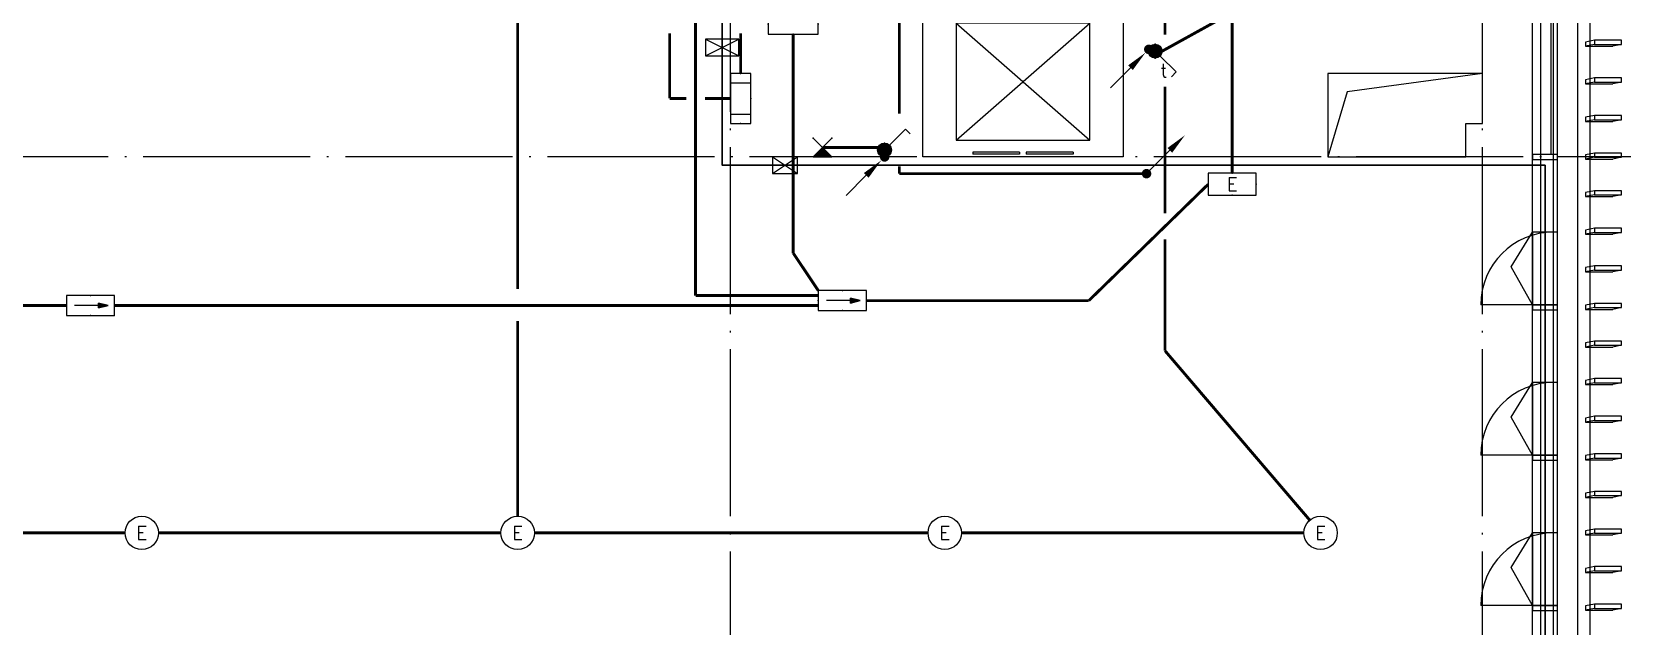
# Model space of a CAD drawing. Extents: x -288892 to 86489, y -207485 to 163917.
# Drawn here: x 40134 to 59173, y 65783 to 72898 of the extents above; entities that cross this region are included whole.
import ezdxf
from ezdxf.enums import TextEntityAlignment as Align

# ---------------------------------------------------------------- set-up
doc = ezdxf.new("R2010")
doc.units = 0
doc.header["$LTSCALE"] = 1000
doc.header["$MEASUREMENT"] = 0
doc.linetypes.add('DASH', pattern=[0.35, 0.25, -0.1])
doc.linetypes.add('X-104 13#平面$0$DOTE', pattern=[2.42, 2, -0.2, 0.02, -0.2])
doc.layers.get('0').update_dxf_attribs({"linetype": 'CONTINUOUS'})
for name, color, linetype in [('13#楼幕墙$0$A-C_幕墙龙骨', 133, 'CONTINUOUS'), ('13#楼幕墙$0$A-C_玻璃幕墙', 140, 'CONTINUOUS'), ('13#楼幕墙$0$A-C_窗', 140, 'CONTINUOUS'), ('13#楼幕墙$0$A-TECH_结构', 21, 'CONTINUOUS'), ('13#楼幕墙$0$A-金属背板', 30, 'CONTINUOUS'), ('13#楼幕墙$0$D-铝板', 181, 'CONTINUOUS'), ('EQUIP-照明', 3, 'CONTINUOUS'), ('EQUIP-箱柜', 3, 'CONTINUOUS'), ('LWIRE', 4, 'CONTINUOUS'), ('TEL_TEXT', 3, 'CONTINUOUS'), ('WIRE-应急', 2, 'DASH'), ('WIRE-照明', 1, 'CONTINUOUS'), ('X-104 13#平面$0$A-E_电梯', 171, 'CONTINUOUS'), ('X-104 13#平面$0$A-I_卫-洁具', 241, 'CONTINUOUS'), ('X-104 13#平面$0$A-TECH_电气', 240, 'CONTINUOUS'), ('X-104 13#平面$0$A-TECH_结构', 21, 'CONTINUOUS'), ('X-104 13#平面$0$A_AXIS-轴线', 36, 'X-104 13#平面$0$DOTE'), ('X-104 13#平面$0$DIM_SYMB', 3, 'CONTINUOUS')]:
    doc.layers.add(name, color=color, linetype=linetype)
doc.layers.add('X-104 13#平面$0$000套内', color=226, linetype='CONTINUOUS', lineweight=30, plot=False)
doc.layers.add('X-104 13#平面$0$04-不打印_辅助线', color=165, linetype='CONTINUOUS', plot=False)
doc.styles.add('_TCH_LABEL', font='COMPLEX', dxfattribs={"bigfont": 'GBCBIG'})
doc.styles.add('_TEL_DIM', font='SIMPLEX', dxfattribs={"width": 0.8, "height": 3.5, "bigfont": 'HZTXT'})
doc.styles.get("Standard").update_dxf_attribs({"font": 'gbenor.shx', "bigfont": 'gbcbig.shx'})

# ---------------------------------------------------------------- blocks, each defined once
blk = doc.blocks.new('X-104 13#平面$0$2400x2100')
for p, q in [((650, 1850), (650, 1700)), ((1750, 1850), (650, 1850)), ((1750, 1700), (1750, 1850)), ((400, 200), (2000, 1600)), ((400, 1600), (2000, 200)), ((650, 1700), (1750, 1700))]:
    blk.add_line(p, q)
at = {"color": 0}
for p, q in [((600, 58), (600, 34)), ((1160, 58), (600, 58)), ((1160, 34), (600, 34)), ((1160, 58), (1160, 34)), ((1800, 58), (1240, 58)), ((1240, 58), (1240, 34)), ((1800, 34), (1240, 34)), ((1800, 58), (1800, 34))]:
    blk.add_line(p, q, dxfattribs=at)
blk.add_lwpolyline([(400, 1600), (400, 200), (2000, 200), (2000, 1600), (400, 1600)], close=True)
at = {"layer": 'X-104 13#平面$0$04-不打印_辅助线'}
blk.add_lwpolyline([(0, 0), (0, 1950), (2400, 1950), (2400, 0), (0, 0)], close=True, dxfattribs=at)
blk = doc.blocks.new('13#楼幕墙$0$A$C2B4E24BF')
for points in [[(5, 50), (5, 920)], [(5, 300), (460, 557), (875, 300)]]:
    blk.add_lwpolyline(points)
blk.add_lwpolyline([(5, 0), (875, 0), (875, 300), (5, 300)], close=True)
blk.add_arc((5, 50), 870, 0, 90)
blk = doc.blocks.new('13#楼幕墙$0$llllei')
for p, q in [((325, 50), (0, 50)), ((0, 50), (0, 0)), ((0, 0), (325, 0)), ((325, 0), (325, 50))]:
    blk.add_line(p, q)
for points in [[(0, 50), (-105, 29)], [(-105, 29), (-105, -21)], [(0, 0), (-105, -21)], [(325, 0), (220, -21)], [(-105, -21), (220, -21)]]:
    blk.add_lwpolyline(points)
blk = doc.blocks.new('13#楼幕墙$0$A$C7A413A1D')
blk.add_lwpolyline([(-70, -300), (-10, -300), (-10, 0), (-70, 0)], close=True)
blk = doc.blocks.new('13#楼幕墙')
at = {"layer": '13#楼幕墙$0$A-C_玻璃幕墙'}
for p, q in [((58350, 61350), (58350, 81337)), ((58400, 61300), (58400, 81360)), ((58200, 61500), (58200, 81267))]:
    blk.add_line(p, q, dxfattribs=at)
at = {"layer": '13#楼幕墙$0$A-TECH_结构'}
blk.add_lwpolyline([(4402, 77600), (-600, 77600), (-600, 60000), (21800, 60000), (21800, 61600), (58100, 61600), (58100, 81220), (53261, 85280), (38100, 76527), (38100, 72300), (12410, 72300), (4402, 77600)], dxfattribs=at)
at = {"layer": '13#楼幕墙$0$A-金属背板'}
blk.add_line((58320, 73160), (58320, 71430), dxfattribs=at)
at = {"layer": '13#楼幕墙$0$D-铝板'}
blk.add_lwpolyline([(58790, 81360), (58640, 81360), (58640, 61200), (58790, 61050), (58790, 81360)], close=True, dxfattribs=at)
at = {"layer": '13#楼幕墙$0$A-C_幕墙龙骨', "rotation": 90}
for p in [(58100, 71440), (58100, 69640), (58100, 67840), (58100, 66040)]:
    blk.add_blockref('13#楼幕墙$0$A$C7A413A1D', p, dxfattribs=at)
at = {"layer": '13#楼幕墙$0$A-C_窗', "rotation": 90}
for p in [(58400, 69625), (58400, 67825), (58400, 66025)]:
    blk.add_blockref('13#楼幕墙$0$A$C2B4E24BF', p, dxfattribs=at)
at = {"layer": '13#楼幕墙$0$D-铝板'}
for p in [(58840, 72746), (58840, 72296), (58840, 71846), (58840, 71396), (58840, 70946), (58840, 70496), (58840, 70046), (58840, 69596), (58840, 69146), (58840, 68696), (58840, 68246), (58840, 67796), (58840, 67346), (58840, 66896), (58840, 66446), (58840, 65996)]:
    blk.add_blockref('13#楼幕墙$0$llllei', p, dxfattribs=at)
blk = doc.blocks.new('X-104 13#平面$0$轴网')
at = {"layer": 'X-104 13#平面$0$A_AXIS-轴线', "linetype": 'X-104 13#平面$0$DOTE'}
for p, q in [((48500, -7401), (48500, 24620)), ((57500, -7401), (57500, 24620)), ((60408, 9000), (-2925, 9000))]:
    blk.add_line(p, q, dxfattribs=at)
blk = doc.blocks.new('*U909')
blk.add_lwpolyline([(200, 0), (200, 300), (0, 300), (0, 0), (200, 0), (0, 300), (0, 0), (200, 300)])
blk = doc.blocks.new('*U910')
blk.add_lwpolyline([(200, 0), (200, 400), (0, 400), (0, 0), (200, 0), (0, 400), (0, 0), (200, 400)])
blk = doc.blocks.new('X-104 13#平面$0$ccc000')
at = {"layer": 'X-104 13#平面$0$A-TECH_电气', "rotation": 270}
for name, p in [('*U910', (48400, 72811)), ('*U909', (49200, 71400))]:
    blk.add_blockref(name, p, dxfattribs=at)
blk = doc.blocks.new('X-104 13#平面')
at = {"layer": 'X-104 13#平面$0$000套内'}
blk.add_lwpolyline([(4100, 77750), (4100, 68700), (-750, 68700), (-750, 59850), (21950, 59850), (21950, 61450), (58250, 61450), (58250, 71300), (48400, 71300), (48400, 73450), (53400, 73450), (53400, 80500), (58250, 80500), (58250, 81290), (53289, 85453), (37950, 76613), (37950, 72450), (12455, 72450), (4447, 77750)], close=True, dxfattribs=at)
at = {"layer": 'X-104 13#平面$0$A-I_卫-洁具', "ltscale": 0.1}
blk.add_lwpolyline([(53200, 73350), (53200, 71400)], dxfattribs=at)
at = {"layer": 'X-104 13#平面$0$A-TECH_结构'}
blk.add_lwpolyline([(58100, 61600), (58100, 81220), (53261, 85280), (38100, 76527), (38100, 72300), (12410, 72300), (4402, 77600), (-600, 77600), (-600, 60000), (21800, 60000), (21800, 61600)], close=True, dxfattribs=at)
at = {"layer": 'X-104 13#平面$0$DIM_SYMB'}
blk.add_lwpolyline([(57500, 72400), (55650, 72400), (55650, 71400), (57300, 71400), (57300, 71800), (57500, 71800), (57500, 72400), (55879, 72181), (55650, 71400)], dxfattribs=at)
for name, p in [('X-104 13#平面$0$ccc000', (-200, 0)), ('X-104 13#平面$0$轴网', (0, 62400))]:
    blk.add_blockref(name, p)
at = {"layer": 'X-104 13#平面$0$A-E_电梯'}
blk.add_blockref('X-104 13#平面$0$2400x2100', (50800, 71400), dxfattribs=at)
at = {"layer": 'X-104 13#平面$0$A-TECH_结构'}
blk.add_blockref('13#楼幕墙', (0, 0), dxfattribs=at)
blk = doc.blocks.new('$equip$00001838')
blk.add_circle((0, 0), 0.5)
at = {"color": 7, "style": '_TEL_DIM'}
blk.add_attdef('$TEXT$', text='', height=0.4, dxfattribs=at).set_placement((0, 0), align=Align.MIDDLE_CENTER)
at = {"color": 7, "style": '_TEL_DIM', "flags": 1}
blk.add_attdef('A', text='', height=0.00002, dxfattribs=at).set_placement((0, 0), align=Align.MIDDLE_CENTER)
blk = doc.blocks.new('$equip$00001962')
for p, q in [((0.147, 0.356), (0.625, 0.833)), ((0.625, 0.833), (0.766, 0.692))]:
    blk.add_line(p, q)
blk.add_circle((0, 0.208), 0.208)
for p in [(-0.208, 0.208), (0, 0.417), (0, 0), (0.208, 0.208)]:
    blk.add_point(p)
for points in [[(-0.18, 0.313), (0.18, 0.313), (-0.208, 0.208), (0.208, 0.208)], [(-0.18, 0.104), (0.18, 0.104), (-0.208, 0.208), (0.208, 0.208)], [(-0.104, 0.389), (0.104, 0.389), (-0.18, 0.313), (0.18, 0.313)], [(-0.104, 0.028), (0.104, 0.028), (-0.18, 0.104), (0.18, 0.104)], [(0, 0.417), (0, 0.417), (-0.104, 0.389), (0.104, 0.389)], [(0, 0), (0, 0), (-0.104, 0.028), (0.104, 0.028)]]:
    blk.add_solid(points)
at = {"layer": 'TEL_TEXT', "style": '_TEL_DIM', "flags": 1}
blk.add_attdef('A', text='', height=0.00002, dxfattribs=at).set_placement((0, 0), align=Align.MIDDLE_CENTER)
blk = doc.blocks.new('$equip$00001154')
for p, q in [((0, 0.283), (0, -0.283)), ((0, 0.283), (0.566, -0.283)), ((0.566, 0.283), (0, -0.283))]:
    blk.add_line(p, q)
for p in [(0, 0.004), (0.283, 0), (0.566, 0.283), (0.566, -0.283)]:
    blk.add_point(p)
blk.add_solid([(0, -0.283), (0.283, 0), (0, 0.283)])
at = {"layer": 'TEL_TEXT', "style": '_TEL_DIM', "flags": 1}
blk.add_attdef('A', text='', height=0.00002, dxfattribs=at).set_placement((0, 0), align=Align.MIDDLE_CENTER)
blk = doc.blocks.new('$equip_U$00000189(HT0843)')
at = {"color": 2}
for p, q in [((-0.72, 0.66), (-0.72, 0)), ((0.72, 0.66), (-0.72, 0.66)), ((0.72, 0), (0.72, 0.66)), ((-0.72, 0), (0.72, 0))]:
    blk.add_line(p, q, dxfattribs=at)
at = {"color": 2, "const_width": 0.0125}
for points in [[(0.72, 0.66), (0.72, 0.66), (-0.72, 0.66)], [(-0.72, 0.66), (-0.72, 0)], [(0.72, 0), (0.72, 0.66)], [(-0.72, 0), (0.72, 0)]]:
    blk.add_lwpolyline(points, dxfattribs=at)
at = {"color": 2}
blk.add_lwpolyline([(-0.72, 0.66), (-0.72, 0)], dxfattribs=at)
for p in [(0, 0.66), (-0.72, 0.33), (0, 0), (0.72, 0.33)]:
    blk.add_point(p)
at = {"color": 7, "style": '_TEL_DIM'}
blk.add_attdef('$TEXT$', text='', height=0.4, dxfattribs=at).set_placement((0, 0.33), align=Align.MIDDLE_CENTER)
at = {"color": 7, "style": '_TEL_DIM', "flags": 1}
blk.add_attdef('A', text='', height=0.000025, dxfattribs=at).set_placement((0, 0), align=Align.MIDDLE_CENTER)
blk = doc.blocks.new('$equip$00001822')
for p, q in [((0.147, 0.356), (0.625, 0.833)), ((0.625, 0.833), (0.766, 0.692))]:
    blk.add_line(p, q)
blk.add_circle((0, 0.208), 0.208)
for p in [(-0.208, 0.208), (-0.015, 0.001), (0, 0.417), (0.208, 0.208)]:
    blk.add_point(p)
for points in [[(-0.18, 0.313), (0.18, 0.313), (-0.208, 0.208), (0.208, 0.208)], [(-0.18, 0.104), (0.18, 0.104), (-0.208, 0.208), (0.208, 0.208)], [(-0.104, 0.389), (0.104, 0.389), (-0.18, 0.313), (0.18, 0.313)], [(-0.104, 0.028), (0.104, 0.028), (-0.18, 0.104), (0.18, 0.104)], [(0, 0.417), (0, 0.417), (-0.104, 0.389), (0.104, 0.389)], [(0, 0), (0, 0), (-0.104, 0.028), (0.104, 0.028)]]:
    blk.add_solid(points)
at = {"color": 7, "style": '_TEL_DIM'}
blk.add_attdef('$TEXT$', text='', height=0.4, dxfattribs=at).set_placement((0.581, 0.465), align=Align.MIDDLE_CENTER)
at = {"color": 7, "style": '_TEL_DIM', "flags": 1}
blk.add_attdef('A', text='', height=0.00002, dxfattribs=at).set_placement((0, 0), align=Align.MIDDLE_CENTER)
blk = doc.blocks.new('$equip$00002541')
blk.add_hatch(color=256).paths.add_polyline_path([(-0.24, 0.372), (-0.528, 0.3), (-0.24, 0.228)])
for p, q in [((-0.72, 0.6), (-0.72, 0)), ((0.72, 0.6), (-0.72, 0.6)), ((0.72, 0), (0.72, 0.6)), ((-0.72, 0), (0.72, 0)), ((-0.24, 0.372), (-0.528, 0.3)), ((-0.528, 0.3), (-0.24, 0.228)), ((-0.24, 0.372), (-0.24, 0.228))]:
    blk.add_line(p, q)
at = {"color": 7}
blk.add_line((-0.48, 0.3), (0.48, 0.3), dxfattribs=at)
at = {"const_width": 0.02}
blk.add_lwpolyline([(-0.72, 0.6), (-0.72, 0), (0.72, 0), (0.72, 0.6), (-0.72, 0.6), (-0.72, 0)], dxfattribs=at)
for p in [(0, 0.6), (-0.72, 0.3), (0, 0), (0.72, 0.3)]:
    blk.add_point(p)
at = {"color": 7, "style": '_TEL_DIM', "flags": 1}
blk.add_attdef('A', text='', height=0.00002, dxfattribs=at).set_placement((0, 0), align=Align.MIDDLE_CENTER)
blk = doc.blocks.new('$equip$00001428')
for p, q in [((0.75, 0.6), (-0.75, 0.6)), ((-0.75, 0.6), (-0.75, 0)), ((-0.469, 0.6), (-0.469, 0)), ((0.469, 0.6), (0.469, 0)), ((0.75, 0), (0.75, 0.6)), ((-0.75, 0), (0.75, 0))]:
    blk.add_line(p, q)
for p in [(0, 0.6), (-0.75, 0.3), (0, 0), (0.75, 0.3)]:
    blk.add_point(p)
at = {"style": '_TCH_LABEL', "flags": 9}
blk.add_attdef('A', (0, 0), '', height=0.00002, dxfattribs=at)
blk = doc.blocks.new('$equip$00001413')
for p, q in [((0.75, 0.6), (-0.75, 0.6)), ((-0.75, 0.6), (-0.75, 0)), ((0.75, 0), (0.75, 0.6)), ((-0.75, 0), (0.75, 0))]:
    blk.add_line(p, q)
for p in [(0, 0.6), (-0.75, 0.3), (0, 0), (0.75, 0.3)]:
    blk.add_point(p)
at = {"style": '_TCH_LABEL', "flags": 9}
blk.add_attdef('A', (0, 0), '', height=0.00002, dxfattribs=at)
blk = doc.blocks.new('$TelecSys$00000081')
for p, q in [((0.104, 0.104), (0.104, 0.104)), ((-0.104, -0.104), (-0.104, -0.104)), ((-1.15, -1.15), (-0.55, -0.55))]:
    blk.add_line(p, q)
at = {"const_width": 0.142}
blk.add_lwpolyline([(0.071, 0, 1), (-0.071, 0, 1)], format="xyb", close=True, dxfattribs=at)
blk.add_solid([(-0.62, -0.48), (-0.48, -0.62), (-0.1, -0.1)])
at = {"width": 0.8, "flags": 9}
blk.add_attdef('A', (0, 0), '', height=0.00002, rotation=180, dxfattribs=at)
blk = doc.blocks.new('$TelecSys$00000079')
for p, q in [((0.7, 0.7), (0, 0)), ((0.104, 0.104), (0.104, 0.104)), ((-0.104, -0.104), (-0.104, -0.104))]:
    blk.add_line(p, q)
at = {"const_width": 0.142}
blk.add_lwpolyline([(-0.071, 0, 1), (0.071, 0, 1)], format="xyb", close=True, dxfattribs=at)
blk.add_solid([(0.63, 0.77), (0.77, 0.63), (1.15, 1.15)])
at = {"width": 0.8, "flags": 9}
blk.add_attdef('A', (0, 0), '', height=0.00002, dxfattribs=at)

msp = doc.modelspace()

# ---------------------------------------------------------------- linework, layer by layer
at = {"layer": 'WIRE-应急', "linetype": 'DASH', "const_width": 35}
for points in [[(45951, 69821), (45951, 75187)], [(48080, 74475), (48080, 69741)], [(53700, 73693), (53700, 72863)], [(50520, 73231), (50520, 71920)], [(54505, 71205), (54505, 73002)], [(49250, 72871), (49250, 70248)], [(53700, 72243), (53700, 70726)], [(49600, 71513), (50265, 71513)], [(50520, 71287), (50520, 71200)], [(53500, 71200), (50520, 71200)], [(52788, 69680), (54217, 71073)], [(49250, 70248), (49550, 69800)], [(53700, 70412), (53700, 69080)], [(49550, 69741), (48080, 69741)], [(50126, 69680), (52788, 69680)], [(32126, 69621), (40550, 69621)], [(41126, 69621), (49550, 69621)], [(45951, 67100), (45951, 69435)], [(53700, 69080), (55433, 67052)], [(37450, 66900), (41251, 66900)], [(41651, 66900), (45751, 66900)], [(46151, 66900), (50863, 66900)], [(51263, 66900), (55363, 66900)]]:
    msp.add_lwpolyline(points, dxfattribs=at)
at = {"layer": 'WIRE-照明', "linetype": 'Continuous', "const_width": 35}
for points in [[(53667, 72667), (55394, 73622)], [(47770, 72100), (47770, 72878)], [(48620, 72400), (48620, 72878)], [(47968, 72100), (47770, 72100)], [(48500, 72100), (48193, 72100)]]:
    msp.add_lwpolyline(points, dxfattribs=at)

# ---------------------------------------------------------------- block references
msp.add_blockref('X-104 13#平面', (0, 0))
at = {"layer": 'EQUIP-照明'}
ref = msp.add_blockref('$equip$00001822', (53500, 72667), dxfattribs=dict(at, xscale=400, yscale=400, zscale=400, rotation=270))
ref.add_attrib('$TEXT$', 't', dxfattribs={"layer": '0', "color": 7, "height": 160, "style": '_TEL_DIM'}).set_placement((53686, 72435), align=Align.MIDDLE_CENTER)
at = {"layer": 'EQUIP-照明', "xscale": 400, "yscale": 400, "zscale": 400}
for name, p, rotation in [('$equip$00001154', (49600, 71400), 90), ('$equip$00002541', (40838, 69741), 180), ('$equip$00002541', (49838, 69800), 180)]:
    msp.add_blockref(name, p, dxfattribs=dict(at, rotation=rotation))
msp.add_blockref('$equip$00001962', (50343, 71400), dxfattribs=at)
for name, p in [('$equip_U$00000189(HT0843)', (54505, 70941)), ('$equip$00001838', (41451, 66900)), ('$equip$00001838', (45951, 66900)), ('$equip$00001838', (51063, 66900)), ('$equip$00001838', (55563, 66900))]:
    msp.add_blockref(name, p, dxfattribs=at).add_auto_attribs({'$TEXT$': 'E'})
at = {"layer": 'EQUIP-箱柜', "xscale": 400, "yscale": 400, "zscale": 400}
msp.add_blockref('$equip$00001413', (49250, 72871), dxfattribs=at)
at = {"layer": 'EQUIP-箱柜', "xscale": 400, "yscale": 400, "zscale": 400, "rotation": 90}
msp.add_blockref('$equip$00001428', (48740, 72100), dxfattribs=at)
at = {"layer": 'LWIRE', "xscale": 400, "yscale": 400, "zscale": 400}
for name, p in [('$TelecSys$00000081', (53506, 72688)), ('$TelecSys$00000079', (53479, 71200)), ('$TelecSys$00000081', (50344, 71400))]:
    msp.add_blockref(name, p, dxfattribs=at)

doc.saveas('drawing.dxf')
